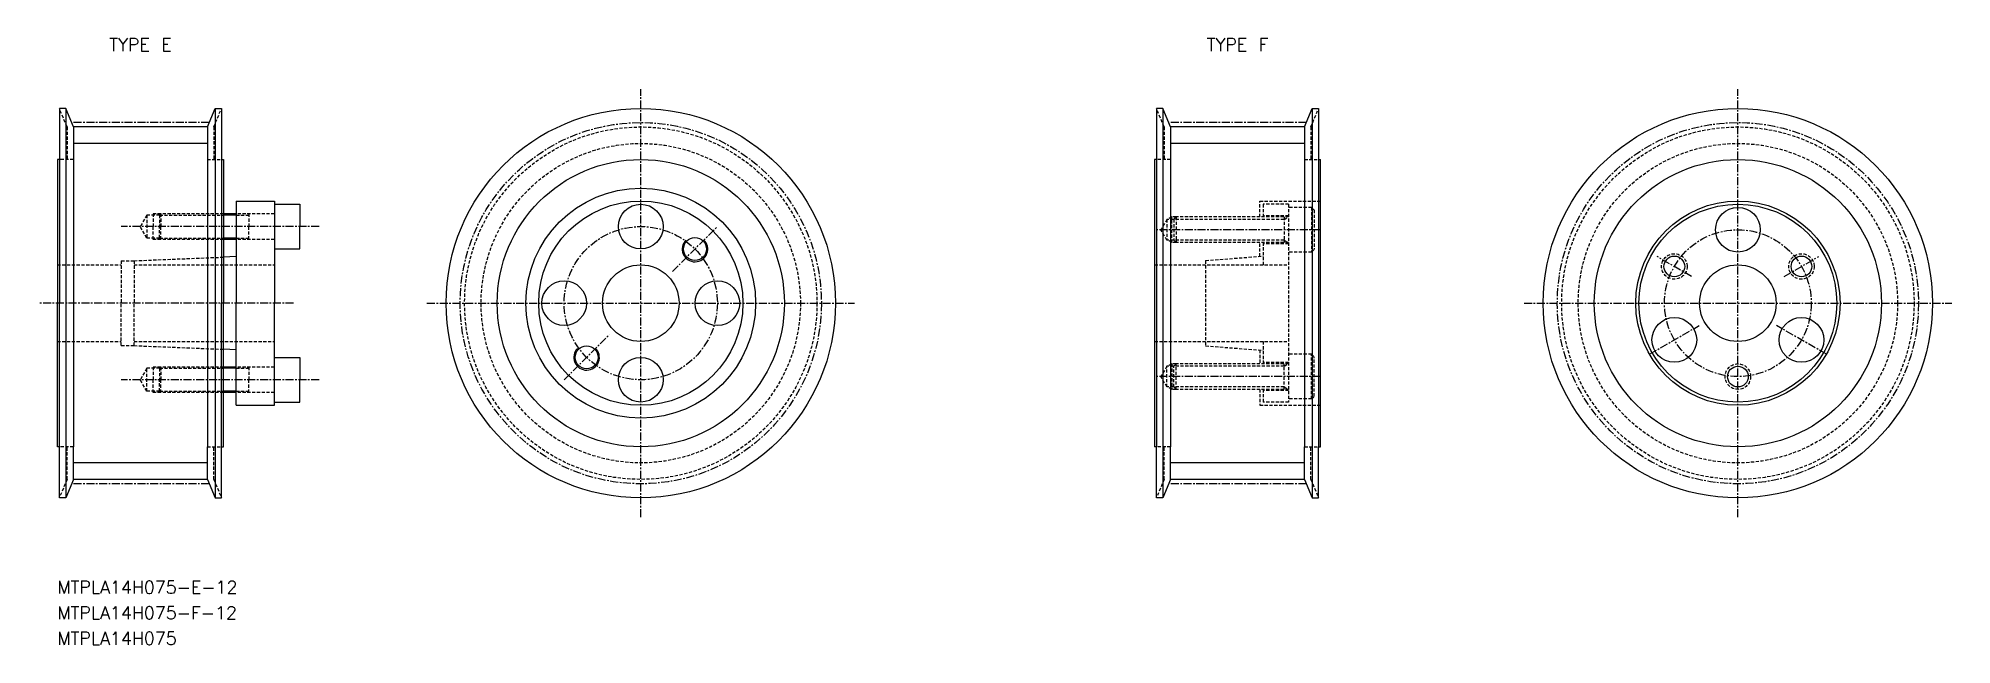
# Model space of a CAD drawing. Extents: x 329 to 629, y 1640 to 1735.
import ezdxf
from ezdxf.enums import TextEntityAlignment as Align

# ---------------------------------------------------------------- set-up
doc = ezdxf.new("R2010")
doc.units = 0
doc.linetypes.add('CENTER', pattern=[2, 1.25, -0.25, 0.25, -0.25])
doc.linetypes.add('DASHED', pattern=[0.75, 0.5, -0.25])
doc.layers.get('0').update_dxf_attribs({"linetype": 'CONTINUOUS'})
doc.layers.add('CENTER', color=1, linetype='CENTER')
doc.styles.add('MISUMI', font='txt.shx')

msp = doc.modelspace()

# ---------------------------------------------------------------- linework, layer by layer
at = {"color": 7, "linetype": 'CONTINUOUS'}
for p, q in [((332.2, 1723.88), (332.2, 1715.88)), ((333.2, 1723.88), (332.2, 1723.88)), ((333.2, 1723.88), (333.2, 1662.88)), ((334.4, 1720.99), (333.2, 1723.88)), ((355.4, 1720.99), (334.4, 1720.99)), ((334.4, 1720.99), (334.4, 1715.88)), ((355.4, 1720.99), (356.6, 1723.88)), ((355.4, 1720.99), (355.4, 1715.88)), ((356.6, 1723.88), (357.6, 1723.88)), ((356.6, 1723.88), (356.6, 1662.88)), ((357.6, 1723.88), (357.6, 1715.88)), ((504.1, 1723.88), (504.1, 1715.88)), ((505.1, 1723.88), (504.1, 1723.88)), ((505.1, 1723.88), (505.1, 1662.88)), ((506.3, 1720.99), (505.1, 1723.88)), ((527.3, 1720.99), (506.3, 1720.99)), ((506.3, 1720.99), (506.3, 1715.88)), ((527.3, 1720.99), (528.5, 1723.88)), ((527.3, 1720.99), (527.3, 1715.88)), ((528.5, 1723.88), (529.5, 1723.88)), ((528.5, 1723.88), (528.5, 1662.88)), ((529.5, 1723.88), (529.5, 1715.88)), ((331.9, 1715.88), (331.9, 1693.38)), ((332.2, 1715.88), (331.9, 1715.88)), ((332.2, 1715.88), (332.2, 1693.38)), ((334.4, 1715.88), (334.4, 1670.88)), ((355.4, 1715.88), (355.4, 1670.88)), ((357.6, 1715.88), (357.6, 1693.38)), ((357.6, 1715.88), (357.9, 1715.88)), ((357.9, 1715.88), (357.9, 1707.38)), ((503.8, 1715.88), (503.8, 1670.88)), ((504.1, 1715.88), (503.8, 1715.88)), ((504.1, 1715.88), (504.1, 1670.88)), ((506.3, 1715.88), (506.3, 1670.88)), ((527.3, 1715.88), (527.3, 1670.88)), ((529.5, 1715.88), (529.5, 1670.88)), ((529.5, 1715.88), (529.8, 1715.88)), ((529.8, 1670.88), (529.8, 1715.88)), ((359.9, 1709.38), (359.9, 1707.38)), ((359.9, 1709.38), (365.9, 1709.38)), ((365.9, 1709.38), (365.9, 1708.88)), ((359.9, 1707.38), (357.9, 1707.38)), ((357.9, 1707.38), (357.9, 1703.38)), ((359.9, 1707.38), (359.9, 1703.38)), ((365.9, 1708.88), (365.9, 1701.88)), ((365.9, 1708.88), (369.9, 1708.88)), ((369.9, 1708.88), (369.9, 1705.38)), ((357.9, 1703.38), (357.9, 1700.59)), ((359.9, 1703.38), (357.9, 1703.38)), ((359.9, 1703.38), (359.9, 1700.68)), ((369.9, 1701.88), (369.9, 1705.38)), ((359.9, 1700.68), (357.9, 1700.59)), ((357.9, 1700.59), (357.9, 1693.38)), ((359.9, 1700.68), (359.9, 1693.38)), ((365.9, 1701.88), (365.9, 1693.38)), ((365.9, 1701.88), (369.9, 1701.88)), ((331.9, 1670.88), (331.9, 1693.38)), ((332.2, 1670.88), (332.2, 1693.38)), ((357.6, 1670.88), (357.6, 1693.38)), ((357.9, 1686.16), (357.9, 1693.38)), ((359.9, 1686.08), (359.9, 1693.38)), ((365.9, 1684.88), (365.9, 1693.38)), ((357.9, 1683.38), (357.9, 1686.16)), ((359.9, 1686.08), (357.9, 1686.16)), ((359.9, 1683.38), (359.9, 1686.08)), ((357.9, 1679.38), (357.9, 1683.38)), ((359.9, 1683.38), (357.9, 1683.38)), ((359.9, 1679.38), (359.9, 1683.38)), ((365.9, 1677.88), (365.9, 1684.88)), ((365.9, 1684.88), (369.9, 1684.88)), ((369.9, 1684.88), (369.9, 1681.38)), ((357.9, 1670.88), (357.9, 1679.38)), ((359.9, 1679.38), (357.9, 1679.38)), ((359.9, 1677.38), (359.9, 1679.38)), ((369.9, 1677.88), (369.9, 1681.38)), ((359.9, 1677.38), (365.9, 1677.38)), ((365.9, 1677.38), (365.9, 1677.88)), ((365.9, 1677.88), (369.9, 1677.88)), ((332.2, 1670.88), (331.9, 1670.88)), ((332.2, 1662.88), (332.2, 1670.88)), ((334.4, 1665.77), (334.4, 1670.88)), ((355.4, 1665.77), (355.4, 1670.88)), ((357.6, 1662.88), (357.6, 1670.88)), ((357.6, 1670.88), (357.9, 1670.88)), ((504.1, 1670.88), (503.8, 1670.88)), ((504.1, 1662.88), (504.1, 1670.88)), ((506.3, 1665.77), (506.3, 1670.88)), ((527.3, 1665.77), (527.3, 1670.88)), ((529.5, 1662.88), (529.5, 1670.88)), ((529.5, 1670.88), (529.8, 1670.88)), ((334.4, 1665.77), (333.2, 1662.88)), ((355.4, 1665.77), (334.4, 1665.77)), ((355.4, 1665.77), (356.6, 1662.88)), ((506.3, 1665.77), (505.1, 1662.88)), ((527.3, 1665.77), (506.3, 1665.77)), ((527.3, 1665.77), (528.5, 1662.88)), ((333.2, 1662.88), (332.2, 1662.88)), ((356.6, 1662.88), (357.6, 1662.88)), ((505.1, 1662.88), (504.1, 1662.88)), ((528.5, 1662.88), (529.5, 1662.88))]:
    msp.add_line(p, q, dxfattribs=at)
at = {"color": 3, "linetype": 'DASHED'}
for p, q in [((333.4, 1720.99), (332.2, 1723.88)), ((333.4, 1720.99), (333.4, 1715.88)), ((356.4, 1720.99), (357.6, 1723.88)), ((356.4, 1720.99), (356.4, 1715.88)), ((505.3, 1720.99), (504.1, 1723.88)), ((505.3, 1720.99), (505.3, 1715.88)), ((528.3, 1720.99), (529.5, 1723.88)), ((528.3, 1720.99), (528.3, 1715.88)), ((334.4, 1715.88), (332.2, 1715.88)), ((355.4, 1715.88), (357.6, 1715.88)), ((506.3, 1715.88), (504.1, 1715.88)), ((527.3, 1715.88), (529.5, 1715.88)), ((520.3, 1709.38), (529.8, 1709.38)), ((520.3, 1706.88), (520.3, 1709.38)), ((345.9, 1707.18), (344.86, 1705.38)), ((345.9, 1707.18), (345.9, 1703.58)), ((347.9, 1707.18), (345.9, 1707.18)), ((346.9, 1707.38), (346.9, 1705.38)), ((348.1, 1707.38), (346.9, 1707.38)), ((348.1, 1707.38), (347.9, 1707.18)), ((347.9, 1707.18), (357.9, 1707.18)), ((347.9, 1707.18), (347.9, 1705.38)), ((357.9, 1707.38), (348.1, 1707.38)), ((348.1, 1707.38), (348.1, 1705.38)), ((365.9, 1707.38), (359.9, 1707.38)), ((359.9, 1707.18), (361.9, 1707.18)), ((361.9, 1707.38), (361.9, 1705.38)), ((505.74, 1706.5), (504.8, 1704.88)), ((505.74, 1706.5), (505.74, 1703.25)), ((506.8, 1706.5), (505.74, 1706.5)), ((506.53, 1706.88), (505.87, 1706.5)), ((506.53, 1702.88), (506.53, 1706.88)), ((507.18, 1706.88), (506.53, 1706.88)), ((506.8, 1706.5), (507.18, 1706.88)), ((524.1, 1706.5), (506.8, 1706.5)), ((506.8, 1706.5), (506.8, 1703.25)), ((524.8, 1706.88), (507.18, 1706.88)), ((507.18, 1706.88), (507.18, 1702.88)), ((524.8, 1708.88), (520.8, 1708.88)), ((520.8, 1708.88), (520.8, 1706.88)), ((524.8, 1707.08), (520.8, 1707.08)), ((524.1, 1706.88), (524.1, 1702.88)), ((524.1, 1706.5), (524.76, 1706.88)), ((524.8, 1708.88), (524.8, 1677.88)), ((528.4, 1708.38), (524.8, 1708.38)), ((528.4, 1708.38), (528.4, 1701.38)), ((528.4, 1708.38), (528.8, 1707.98)), ((528.8, 1707.98), (528.8, 1701.78)), ((345.9, 1703.58), (344.86, 1705.38)), ((347.9, 1703.58), (345.9, 1703.58)), ((346.9, 1703.38), (346.9, 1705.38)), ((348.1, 1703.38), (346.9, 1703.38)), ((347.9, 1703.58), (347.9, 1705.38)), ((347.9, 1703.58), (357.9, 1703.58)), ((348.1, 1703.38), (347.9, 1703.58)), ((348.1, 1703.38), (348.1, 1705.38)), ((357.9, 1703.38), (348.1, 1703.38)), ((359.9, 1703.58), (361.9, 1703.58)), ((365.9, 1703.38), (359.9, 1703.38)), ((361.9, 1703.38), (361.9, 1705.38)), ((505.74, 1703.25), (504.8, 1704.88)), ((506.8, 1703.25), (505.74, 1703.25)), ((506.53, 1702.88), (505.87, 1703.25)), ((524.1, 1703.25), (506.8, 1703.25)), ((507.18, 1702.88), (506.8, 1703.25)), ((524.1, 1703.25), (524.76, 1702.88)), ((341.9, 1700.03), (341.9, 1693.38)), ((341.9, 1700.03), (343.9, 1700.03)), ((343.9, 1700.03), (357.9, 1700.59)), ((343.9, 1700.03), (343.9, 1693.38)), ((507.18, 1702.88), (506.53, 1702.88)), ((524.8, 1702.88), (507.18, 1702.88)), ((511.8, 1700.06), (520.8, 1700.75)), ((511.8, 1700.06), (511.8, 1686.69)), ((520.3, 1700.71), (520.3, 1702.88)), ((520.8, 1702.88), (520.8, 1699.38)), ((524.8, 1702.68), (520.8, 1702.68)), ((528.4, 1701.38), (524.8, 1701.38)), ((528.4, 1701.38), (528.8, 1701.78)), ((331.9, 1699.38), (341.9, 1699.38)), ((343.9, 1699.38), (365.9, 1699.38)), ((503.8, 1699.38), (524.8, 1699.38)), ((341.9, 1686.73), (341.9, 1693.38)), ((343.9, 1686.73), (343.9, 1693.38)), ((331.9, 1687.38), (341.9, 1687.38)), ((341.9, 1686.73), (343.9, 1686.73)), ((343.9, 1687.38), (365.9, 1687.38)), ((343.9, 1686.73), (357.9, 1686.16)), ((503.8, 1687.38), (524.8, 1687.38)), ((511.8, 1686.69), (520.8, 1686)), ((520.3, 1686.04), (520.3, 1683.88)), ((520.8, 1687.38), (520.8, 1683.88)), ((528.4, 1685.38), (524.8, 1685.38)), ((528.4, 1678.38), (528.4, 1685.38)), ((528.4, 1685.38), (528.8, 1684.98)), ((528.8, 1678.78), (528.8, 1684.98)), ((345.9, 1683.18), (344.86, 1681.38)), ((347.9, 1683.18), (345.9, 1683.18)), ((345.9, 1679.58), (345.9, 1683.18)), ((346.9, 1683.38), (346.9, 1681.38)), ((348.1, 1683.38), (346.9, 1683.38)), ((348.1, 1683.38), (347.9, 1683.18)), ((347.9, 1683.18), (357.9, 1683.18)), ((347.9, 1683.18), (347.9, 1681.38)), ((357.9, 1683.38), (348.1, 1683.38)), ((348.1, 1683.38), (348.1, 1681.38)), ((365.9, 1683.38), (359.9, 1683.38)), ((359.9, 1683.18), (361.9, 1683.18)), ((361.9, 1683.38), (361.9, 1681.38)), ((505.74, 1683.5), (504.8, 1681.88)), ((505.74, 1680.25), (505.74, 1683.5)), ((506.8, 1683.5), (505.74, 1683.5)), ((506.53, 1683.88), (505.87, 1683.5)), ((506.53, 1683.88), (506.53, 1679.88)), ((507.18, 1683.88), (506.53, 1683.88)), ((507.18, 1683.88), (506.8, 1683.5)), ((524.1, 1683.5), (506.8, 1683.5)), ((506.8, 1680.25), (506.8, 1683.5)), ((524.8, 1683.88), (507.18, 1683.88)), ((507.18, 1679.88), (507.18, 1683.88)), ((524.8, 1684.08), (520.8, 1684.08)), ((524.1, 1679.88), (524.1, 1683.88)), ((524.1, 1683.5), (524.76, 1683.88)), ((345.9, 1679.58), (344.86, 1681.38)), ((347.9, 1679.58), (345.9, 1679.58)), ((346.9, 1679.38), (346.9, 1681.38)), ((348.1, 1679.38), (346.9, 1679.38)), ((347.9, 1679.58), (347.9, 1681.38)), ((347.9, 1679.58), (357.9, 1679.58)), ((348.1, 1679.38), (347.9, 1679.58)), ((348.1, 1679.38), (348.1, 1681.38)), ((357.9, 1679.38), (348.1, 1679.38)), ((359.9, 1679.58), (361.9, 1679.58)), ((365.9, 1679.38), (359.9, 1679.38)), ((361.9, 1679.38), (361.9, 1681.38)), ((505.74, 1680.25), (504.8, 1681.88)), ((506.8, 1680.25), (505.74, 1680.25)), ((506.53, 1679.88), (505.87, 1680.25)), ((507.18, 1679.88), (506.53, 1679.88)), ((524.1, 1680.25), (506.8, 1680.25)), ((506.8, 1680.25), (507.18, 1679.88)), ((524.8, 1679.88), (507.18, 1679.88)), ((520.3, 1679.88), (520.3, 1677.38)), ((520.8, 1679.88), (520.8, 1677.88)), ((524.8, 1679.68), (520.8, 1679.68)), ((524.1, 1680.25), (524.76, 1679.88)), ((520.3, 1677.38), (529.8, 1677.38)), ((524.8, 1677.88), (520.8, 1677.88)), ((528.4, 1678.38), (524.8, 1678.38)), ((528.4, 1678.38), (528.8, 1678.78)), ((334.4, 1670.88), (332.2, 1670.88)), ((333.4, 1665.77), (333.4, 1670.88)), ((355.4, 1670.88), (357.6, 1670.88)), ((356.4, 1665.77), (356.4, 1670.88)), ((506.3, 1670.88), (504.1, 1670.88)), ((505.3, 1665.77), (505.3, 1670.88)), ((527.3, 1670.88), (529.5, 1670.88)), ((528.3, 1665.77), (528.3, 1670.88)), ((333.4, 1665.77), (332.2, 1662.88)), ((356.4, 1665.77), (357.6, 1662.88)), ((505.3, 1665.77), (504.1, 1662.88)), ((528.3, 1665.77), (529.5, 1662.88))]:
    msp.add_line(p, q, dxfattribs=at)
at = {"color": 3, "linetype": 'CONTINUOUS'}
for p, q in [((355.4, 1718.4), (334.4, 1718.4)), ((527.3, 1718.4), (506.3, 1718.4)), ((355.4, 1668.36), (334.4, 1668.36)), ((527.3, 1668.36), (506.3, 1668.36))]:
    msp.add_line(p, q, dxfattribs=at)
at = {"color": 3}
for p, q in [((359.9, 1707.18), (357.9, 1707.18)), ((359.9, 1703.58), (357.9, 1703.58)), ((359.9, 1683.18), (357.9, 1683.18)), ((359.9, 1679.58), (357.9, 1679.58))]:
    msp.add_line(p, q, dxfattribs=at)
at = {"color": 7, "linetype": 'CONTINUOUS'}
for centre, radius in [((423.3, 1693.38), 30.5), ((595.2, 1693.38), 30.5), ((423.3, 1693.38), 22.5), ((595.2, 1693.38), 22.5), ((423.3, 1693.38), 18), ((423.3, 1693.38), 16), ((595.2, 1693.38), 16), ((423.3, 1705.38), 3.5), ((595.2, 1693.38), 15.5), ((595.2, 1704.88), 3.5), ((431.79, 1701.86), 1.8), ((585.24, 1699.13), 1.62), ((605.16, 1699.13), 1.62), ((423.3, 1693.38), 6), ((595.2, 1693.38), 6), ((411.3, 1693.38), 3.5), ((435.3, 1693.38), 3.5), ((585.24, 1687.63), 3.5), ((605.16, 1687.63), 3.5), ((414.81, 1684.89), 1.8), ((423.3, 1681.38), 3.5), ((595.2, 1681.88), 1.62)]:
    msp.add_circle(centre, radius, dxfattribs=at)
at = {"color": 3, "linetype": 'DASHED'}
for centre, radius in [((423.3, 1693.38), 27.61), ((595.2, 1693.38), 27.61), ((423.3, 1693.38), 25.02), ((595.2, 1693.38), 25.02), ((585.24, 1699.13), 2), ((605.16, 1699.13), 2), ((595.2, 1681.88), 2)]:
    msp.add_circle(centre, radius, dxfattribs=at)
at = {"color": 3}
for centre in [(431.79, 1701.86), (414.81, 1684.89)]:
    msp.add_arc(centre, 2, 135, 47, dxfattribs=at)
at = {"layer": 'CENTER', "color": 1, "linetype": 'CENTER'}
for p, q in [((423.3, 1659.88), (423.3, 1726.88)), ((595.2, 1659.88), (595.2, 1726.88)), ((355.68, 1721.68), (334.11, 1721.68)), ((527.59, 1721.68), (506.01, 1721.68)), ((372.9, 1705.38), (341.86, 1705.38)), ((428.25, 1698.33), (435.32, 1705.4)), ((529.8, 1704.88), (503.8, 1704.88)), ((587.95, 1697.56), (582.54, 1700.69)), ((602.46, 1697.56), (607.87, 1700.69)), ((368.9, 1693.38), (328.9, 1693.38)), ((389.8, 1693.38), (456.8, 1693.38)), ((561.7, 1693.38), (628.7, 1693.38)), ((411.28, 1681.35), (418.35, 1688.43)), ((581.35, 1685.38), (589.14, 1689.88)), ((609.06, 1685.38), (601.27, 1689.88)), ((372.9, 1681.38), (341.86, 1681.38)), ((529.8, 1681.88), (503.8, 1681.88)), ((355.68, 1665.08), (334.11, 1665.08)), ((527.59, 1665.08), (506.01, 1665.08))]:
    msp.add_line(p, q, dxfattribs=at)
for centre, radius in [((423.3, 1693.38), 28.3), ((595.2, 1693.38), 28.3), ((423.3, 1693.38), 12), ((595.2, 1693.38), 11.5)]:
    msp.add_circle(centre, radius, dxfattribs=at)

# ---------------------------------------------------------------- texts
at = {"color": 7, "linetype": 'CONTINUOUS', "style": 'MISUMI'}
for s, p in [('TYPE E', (344.9, 1733.88)), ('TYPE F', (516.8, 1733.88))]:
    msp.add_text(s, height=2, dxfattribs=at).set_placement(p, align=Align.MIDDLE_CENTER)
for s, p in [('MTPLA14H075-E-12', (331.9, 1647.88)), ('MTPLA14H075-F-12', (331.9, 1643.88)), ('MTPLA14H075', (331.9, 1639.88))]:
    msp.add_text(s, height=2, dxfattribs=at).set_placement(p)

doc.saveas('drawing.dxf')
